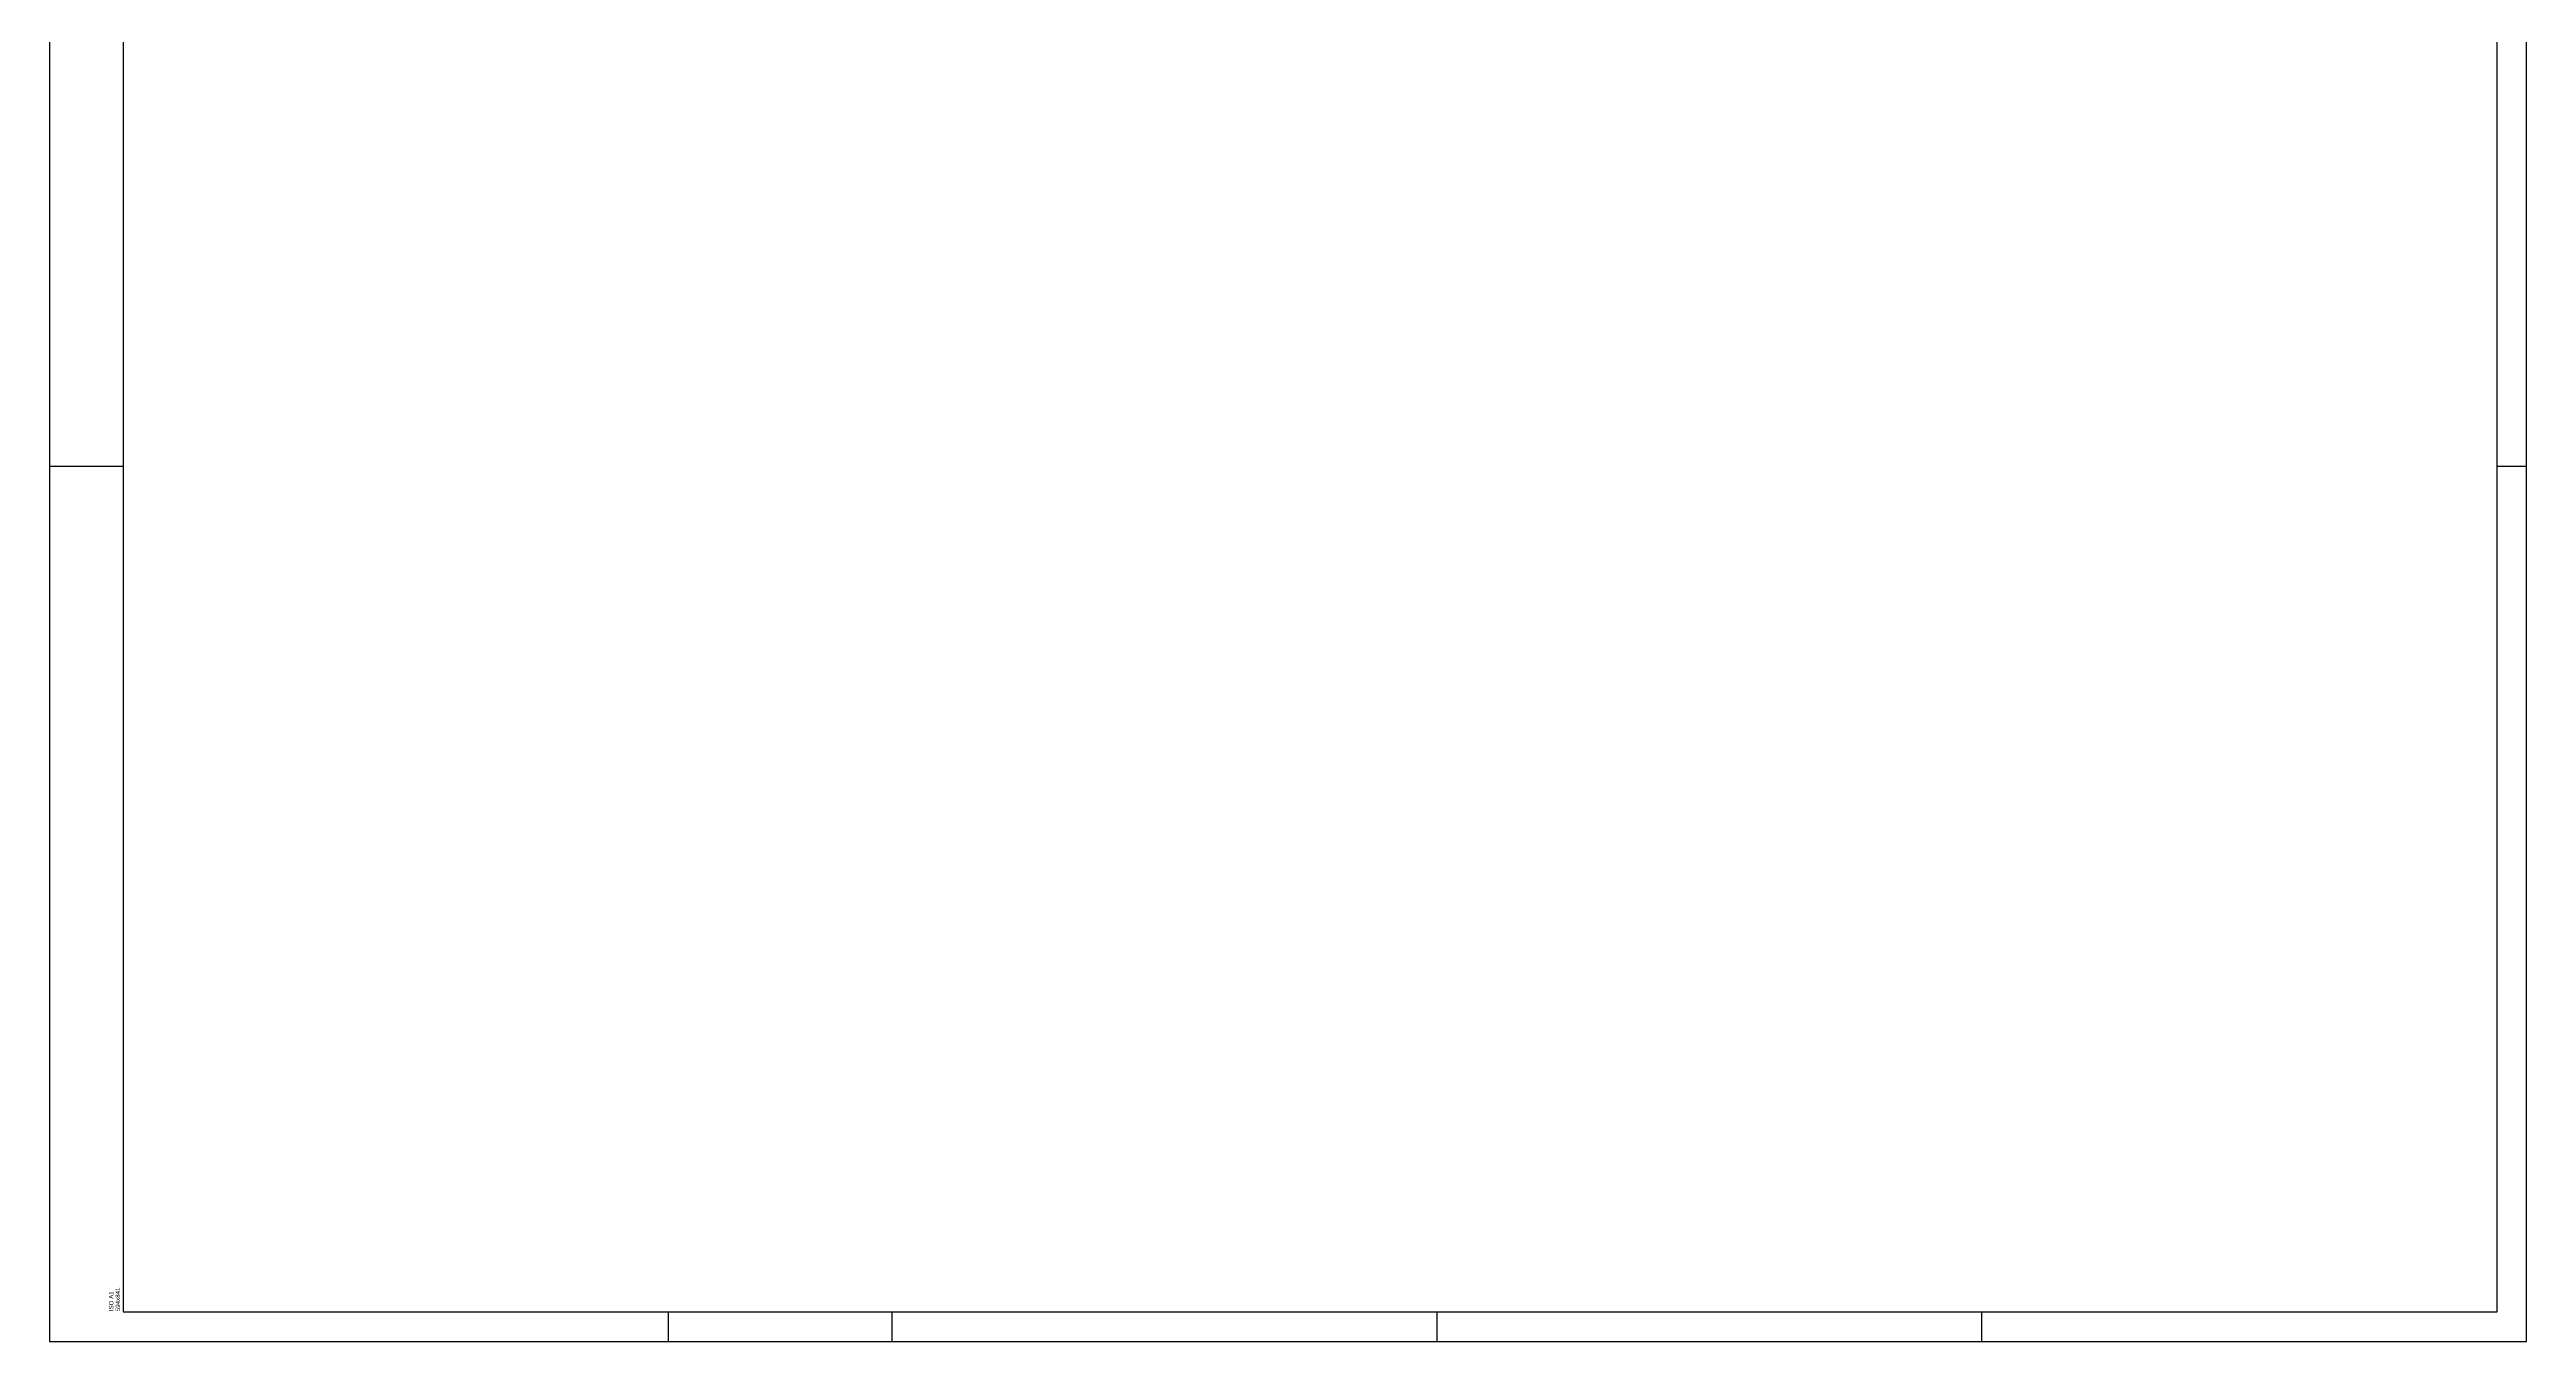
# Model space of a CAD drawing. Header units: millimetres. Extents: x 0 to 687901, y 0 to 346525.
# Drawn here: x 98723 to 161798, y 192884 to 225773 of the extents above; entities that cross this region are included whole.
import ezdxf

# ---------------------------------------------------------------- set-up
doc = ezdxf.new("R2010")
doc.units = ezdxf.units.MM
doc.layers.add('ARQ_Prancha', color=7, linetype='Continuous')
doc.layers.add('ARQ_Prancha lin_grossa', color=111, linetype='Continuous')
doc.styles.add('DES-ROMANS', font='arial.ttf')

msp = doc.modelspace()

# ---------------------------------------------------------------- linework, layer by layer
at = {"layer": 'ARQ_Prancha'}
for p, q in [((100598, 215159), (98723, 215159)), ((161798, 215159), (161048, 215159)), ((114473, 193634), (114473, 192884)), ((120173, 193634), (120173, 192884)), ((134048, 193634), (134048, 192884)), ((147923, 193634), (147923, 192884))]:
    msp.add_line(p, q, dxfattribs=at)
msp.add_lwpolyline([(98723, 192884), (161798, 192884), (161798, 237434), (98723, 237434)], close=True, dxfattribs=at)
at = {"layer": 'ARQ_Prancha lin_grossa'}
msp.add_lwpolyline([(161048, 193634), (161048, 236684), (100598, 236684), (100598, 193634), (161048, 193634)], close=True, dxfattribs=at)

# ---------------------------------------------------------------- texts
at = {"layer": 'ARQ_Prancha', "style": 'DES-ROMANS'}
for s, p in [('ISO A1', (100349, 193654)), ('594x841', (100518, 193654))]:
    msp.add_text(s, height=112.5, rotation=90, dxfattribs=at).set_placement(p)

doc.saveas('drawing.dxf')
